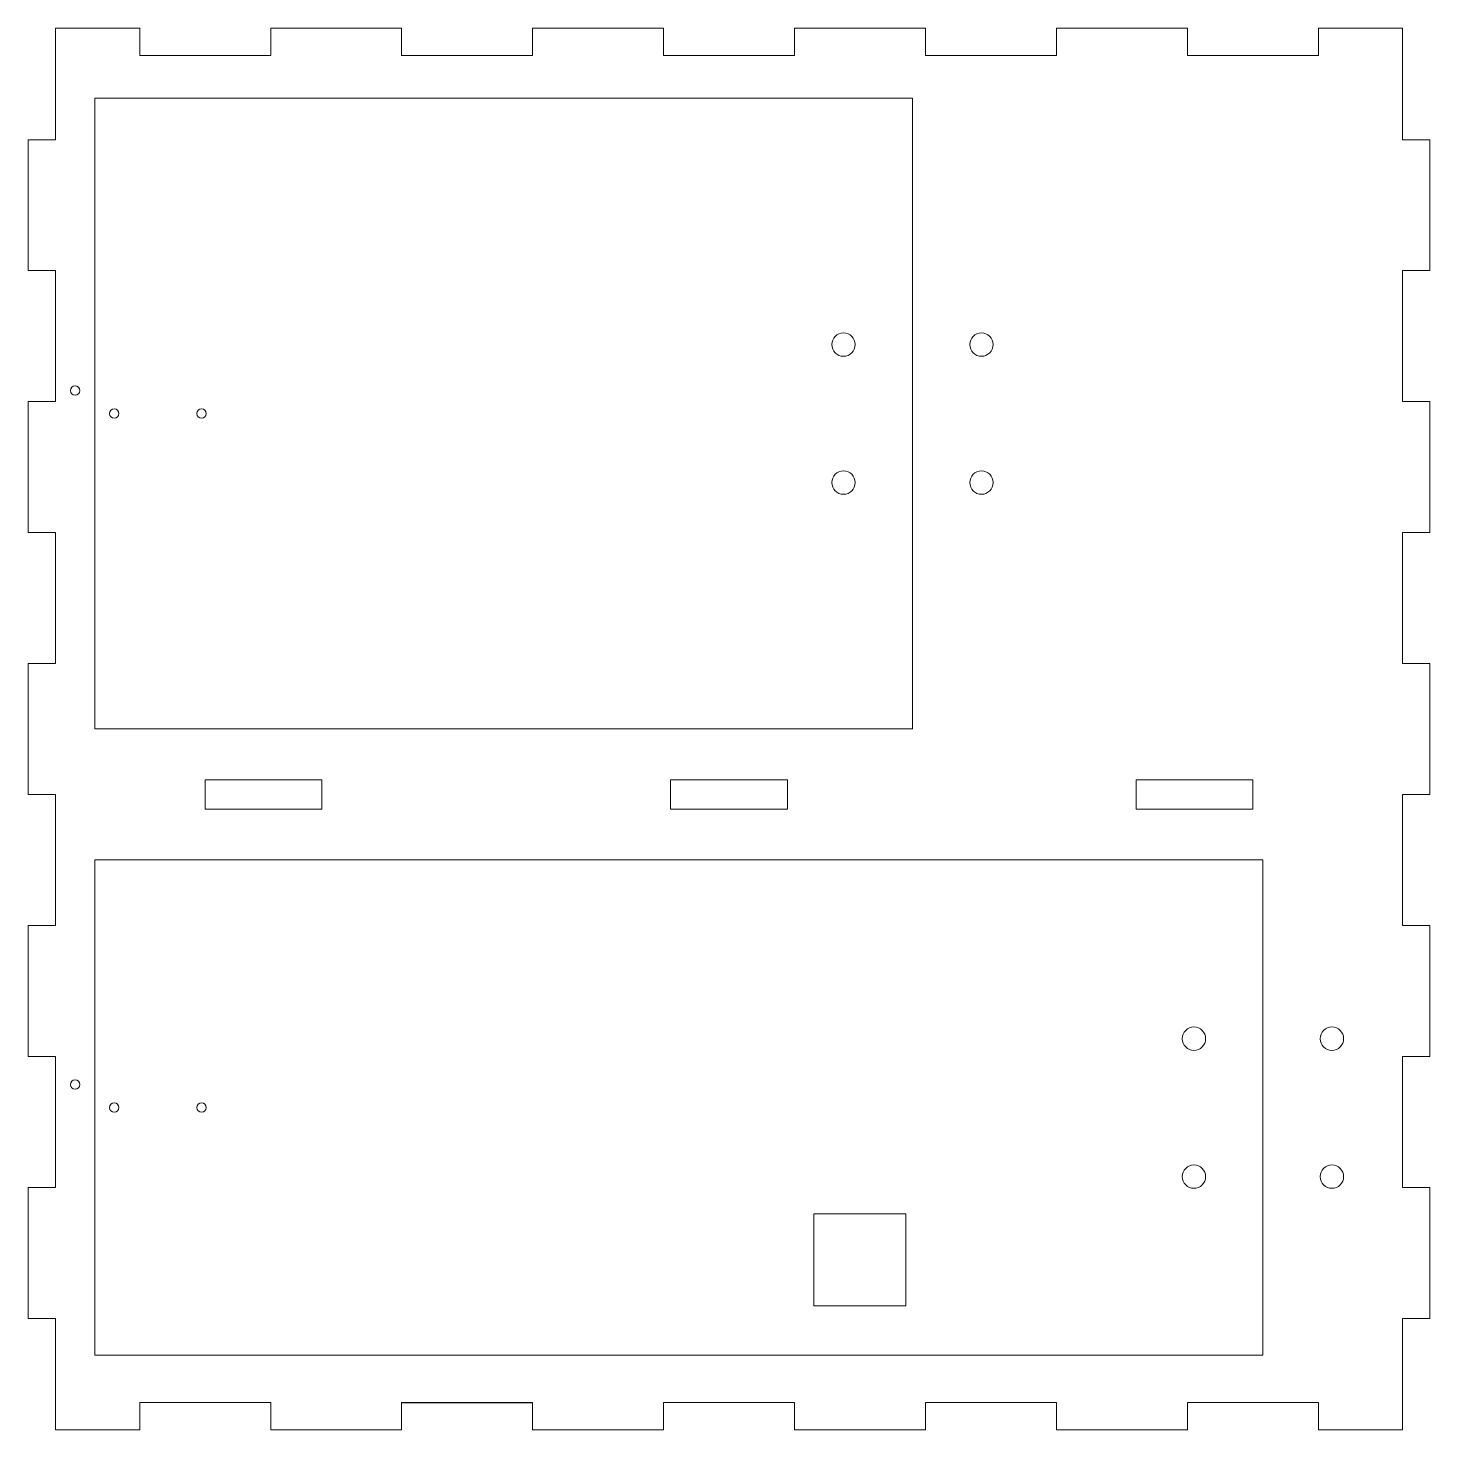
# Model space of a CAD drawing. Header units: inches. Extents: x 19 to 31, y 11.3 to 23.3.
import ezdxf

# ---------------------------------------------------------------- set-up
doc = ezdxf.new("R2010")
doc.units = ezdxf.units.IN
doc.linetypes.add('ACAD_ISO02W100', pattern=[15, 12, -3])
doc.layers.add('right_outsideCutPath', color=7, linetype='Continuous')

msp = doc.modelspace()

# ---------------------------------------------------------------- linework, layer by layer
at = {"lineweight": 0}
for p, q in [((19.524, 17.321), (19.524, 22.721)), ((26.524, 22.721), (19.524, 22.721)), ((26.524, 17.321), (26.524, 22.721)), ((19.524, 17.321), (26.524, 17.321)), ((19.524, 16.2), (19.524, 11.96)), ((19.524, 16.2), (29.524, 16.2)), ((29.524, 11.96), (29.524, 16.2)), ((26.074, 13.171), (25.68, 13.171)), ((25.68, 13.171), (25.68, 12.383)), ((26.468, 13.171), (26.074, 13.171)), ((26.468, 12.383), (26.468, 13.171)), ((25.68, 12.383), (26.468, 12.383)), ((19.524, 11.96), (29.524, 11.96))]:
    msp.add_line(p, q, dxfattribs=at)
at = {"color": 40, "true_color": 0xf8d731}
msp.add_line((22.151, 11.557), (23.272, 11.557), dxfattribs=at)
at = {"lineweight": 0}
for centre, radius in [((25.933, 20.611), 0.1), ((27.114, 20.611), 0.1), ((19.356, 20.218), 0.04), ((19.691, 20.021), 0.04), ((20.439, 20.021), 0.04), ((25.933, 19.43), 0.1), ((27.114, 19.43), 0.1), ((28.933, 14.67), 0.1), ((30.114, 14.67), 0.1), ((19.356, 14.277), 0.04), ((19.691, 14.08), 0.04), ((20.439, 14.08), 0.04), ((28.933, 13.489), 0.1), ((30.114, 13.489), 0.1)]:
    msp.add_circle(centre, radius, dxfattribs=at)
at = {"layer": 'right_outsideCutPath', "color": 40, "lineweight": 0, "true_color": 0xf8d731}
for p, q in [((19.189, 23.321), (19.189, 22.365)), ((30.717, 22.365), (30.717, 23.321)), ((19.189, 22.365), (18.953, 22.365)), ((18.953, 22.365), (18.953, 21.244)), ((30.953, 22.365), (30.717, 22.365)), ((30.953, 21.244), (30.953, 22.365)), ((18.953, 21.244), (19.189, 21.244)), ((19.189, 21.244), (19.189, 20.123)), ((30.717, 20.123), (30.717, 21.244)), ((30.717, 21.244), (30.953, 21.244)), ((19.189, 20.123), (18.953, 20.123)), ((18.953, 20.123), (18.953, 19.002)), ((30.953, 20.123), (30.717, 20.123)), ((30.953, 19.002), (30.953, 20.123)), ((18.953, 19.002), (19.189, 19.002)), ((19.189, 19.002), (19.189, 17.881)), ((30.717, 17.881), (30.717, 19.002)), ((30.717, 19.002), (30.953, 19.002)), ((19.189, 17.881), (18.953, 17.881)), ((18.953, 17.881), (18.953, 16.76)), ((30.953, 17.881), (30.717, 17.881)), ((30.953, 16.76), (30.953, 17.881)), ((18.953, 16.76), (19.189, 16.76)), ((19.189, 16.76), (19.189, 15.639)), ((30.717, 15.639), (30.717, 16.76)), ((30.717, 16.76), (30.953, 16.76)), ((19.189, 15.639), (18.953, 15.639)), ((18.953, 15.639), (18.953, 14.518)), ((30.953, 15.639), (30.717, 15.639)), ((30.953, 14.518), (30.953, 15.639)), ((18.953, 14.518), (19.189, 14.518)), ((19.189, 14.518), (19.189, 13.397)), ((30.717, 13.397), (30.717, 14.518)), ((30.717, 14.518), (30.953, 14.518)), ((19.189, 13.397), (18.953, 13.397)), ((18.953, 13.397), (18.953, 12.276)), ((30.953, 13.397), (30.717, 13.397)), ((30.953, 12.276), (30.953, 13.397)), ((18.953, 12.276), (19.189, 12.276)), ((19.189, 12.276), (19.189, 11.321)), ((30.717, 11.321), (30.717, 12.276)), ((30.717, 12.276), (30.953, 12.276)), ((19.909, 11.321), (19.909, 11.557)), ((19.909, 11.557), (21.03, 11.557)), ((21.03, 11.557), (21.03, 11.321)), ((22.151, 11.321), (22.151, 11.557)), ((23.272, 11.557), (23.272, 11.321)), ((24.393, 11.321), (24.393, 11.557)), ((24.393, 11.557), (25.514, 11.557)), ((25.514, 11.557), (25.514, 11.321)), ((26.635, 11.321), (26.635, 11.557)), ((26.635, 11.557), (27.756, 11.557)), ((27.756, 11.557), (27.756, 11.321)), ((28.877, 11.321), (28.877, 11.557)), ((28.877, 11.557), (29.998, 11.557)), ((29.998, 11.557), (29.998, 11.321)), ((19.189, 11.321), (19.909, 11.321)), ((21.03, 11.321), (22.151, 11.321)), ((23.272, 11.321), (24.393, 11.321)), ((25.514, 11.321), (26.635, 11.321)), ((27.756, 11.321), (28.877, 11.321)), ((29.998, 11.321), (30.717, 11.321))]:
    msp.add_line(p, q, dxfattribs=at)
at = {"layer": 'right_outsideCutPath', "color": 40, "linetype": 'ACAD_ISO02W100', "lineweight": 0, "true_color": 0xf8d731}
for p, q in [((19.909, 23.321), (19.189, 23.321)), ((19.909, 23.085), (19.909, 23.321)), ((22.151, 23.321), (21.03, 23.321)), ((21.03, 23.321), (21.03, 23.085)), ((22.151, 23.085), (22.151, 23.321)), ((24.393, 23.321), (23.272, 23.321)), ((23.272, 23.321), (23.272, 23.085)), ((24.393, 23.085), (24.393, 23.321)), ((26.635, 23.321), (25.514, 23.321)), ((25.514, 23.321), (25.514, 23.085)), ((26.635, 23.085), (26.635, 23.321)), ((28.877, 23.321), (27.756, 23.321)), ((27.756, 23.321), (27.756, 23.085)), ((28.877, 23.085), (28.877, 23.321)), ((30.717, 23.321), (29.998, 23.321)), ((29.998, 23.321), (29.998, 23.085)), ((21.03, 23.085), (19.909, 23.085)), ((23.272, 23.085), (22.151, 23.085)), ((25.514, 23.085), (24.393, 23.085)), ((27.756, 23.085), (26.635, 23.085)), ((29.998, 23.085), (28.877, 23.085))]:
    msp.add_line(p, q, dxfattribs=at)
at = {"layer": 'right_outsideCutPath', "color": 2, "linetype": 'Continuous', "lineweight": 0, "true_color": 0xf1eb1f}
for p, q in [((20.469, 16.885), (21.469, 16.885)), ((20.469, 16.635), (20.469, 16.885)), ((21.469, 16.885), (21.469, 16.635)), ((24.453, 16.635), (24.453, 16.885)), ((24.453, 16.885), (24.953, 16.885)), ((24.953, 16.885), (25.453, 16.885)), ((25.453, 16.885), (25.453, 16.635)), ((29.437, 16.885), (28.437, 16.885)), ((28.437, 16.885), (28.437, 16.635)), ((29.437, 16.635), (29.437, 16.885)), ((21.469, 16.635), (20.469, 16.635)), ((25.453, 16.635), (24.453, 16.635)), ((28.437, 16.635), (29.437, 16.635))]:
    msp.add_line(p, q, dxfattribs=at)

doc.saveas('drawing.dxf')
